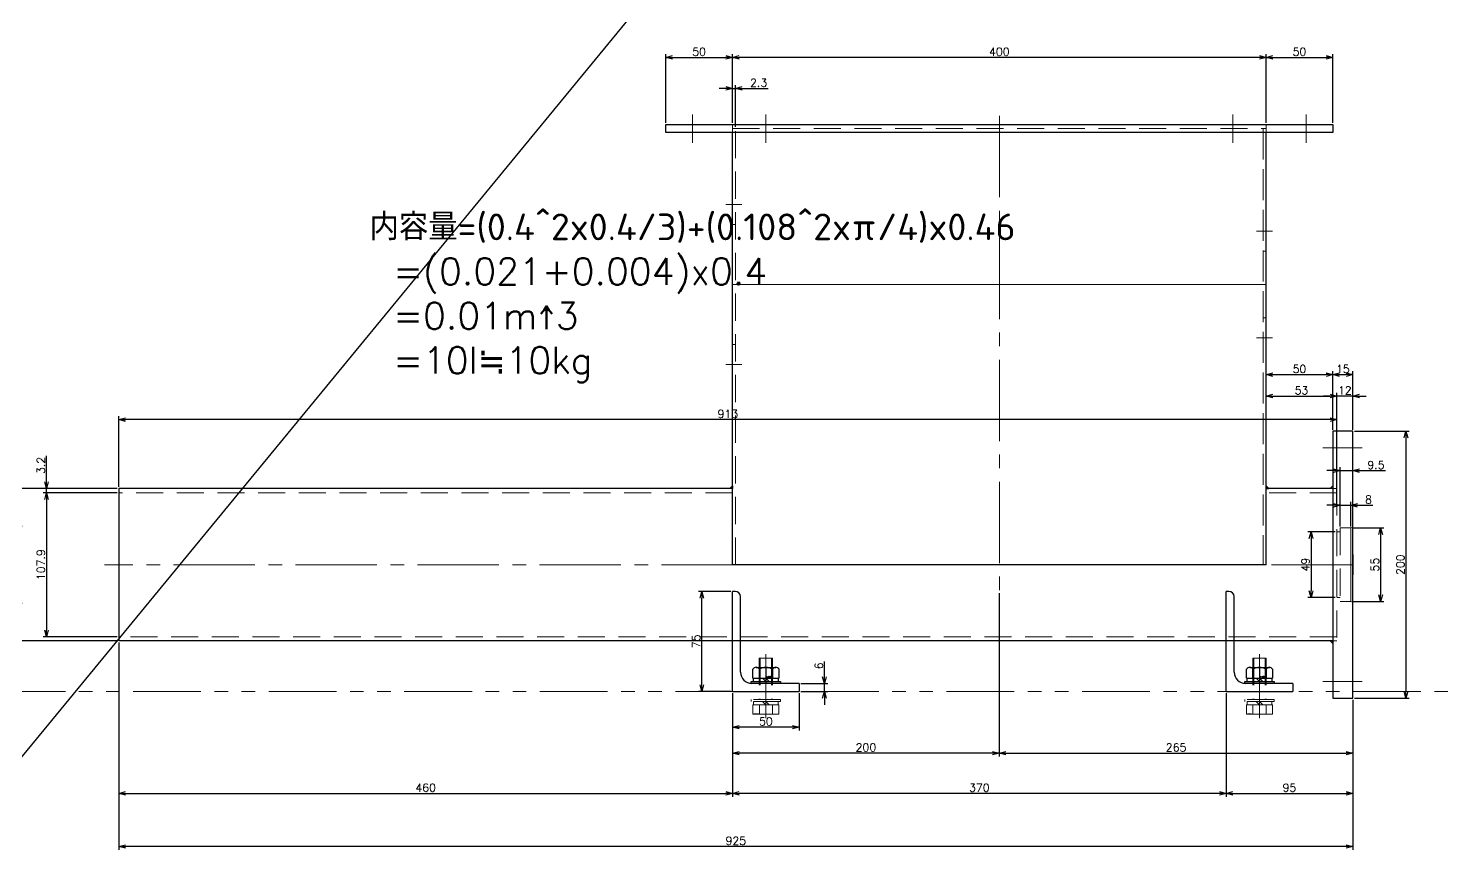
# Model space of a CAD drawing. Header units: millimetres. Extents: x 0 to 49006, y -7876 to 6995.
# Drawn here: x 13220 to 14281, y -4928 to -4308 of the extents above; entities that cross this region are included whole.
import ezdxf

# ---------------------------------------------------------------- set-up
doc = ezdxf.new("R2010")
doc.units = ezdxf.units.MM
doc.header["$LTSCALE"] = 3.2
doc.header["$PDMODE"] = 99
doc.header["$PDSIZE"] = 1
for name, pattern in [('CENTER2', [28.575, 19.05, -3.175, 3.175, -3.175]), ('HIDDEN', [9.525, 6.35, -3.175]), ('PHANTOM2', [31.75, 15.875, -3.175, 3.175, -3.175, 3.175, -3.175])]:
    doc.linetypes.add(name, pattern=pattern)
for name, color, linetype, lineweight in [('04_HIDDEN', 2, 'HIDDEN', 13), ('05_CENTER', 4, 'CENTER2', 13), ('06_PHANTOM', 2, 'PHANTOM2', 13), ('08_DIM', 3, 'Continuous', 13)]:
    doc.layers.add(name, color=color, linetype=linetype, lineweight=lineweight)
doc.layers.add('10_DRAFT', color=8, linetype='Continuous', lineweight=0, plot=False)
doc.styles.add('KSS_TXT', font='txt.shx', dxfattribs={"bigfont": 'extfont2.shx'})
doc.styles.add('KSS_TXT_L', font='txt.shx', dxfattribs={"height": 36, "bigfont": 'extfont2.shx'})
doc.dimstyles.new('KSS_DIM', dxfattribs={"dimscale": 12, "dimtxt": 3, "dimasz": 2.5, "dimexe": 1.25, "dimexo": 0.625, "dimtad": 1, "dimdsep": 46, "dimtxsty": 'KSS_TXT', "dimblk": 'OPEN30', "dimcen": 0, "dimazin": 2, "dimtfac": 0.75, "dimtmove": 0, "dimatfit": 3, "dimldrblk": 'OPEN30', "dimfxl": 1.25, "dimtolj": 1, "dimarcsym": 0})

# ---------------------------------------------------------------- blocks, each defined once
blk = doc.blocks.new('_Open30')
at = {"color": 0, "linetype": 'ByBlock', "lineweight": -2}
for p, q in [((-1, 0.27), (0, 0)), ((0, 0), (-1, -0.27)), ((0, 0), (-1, 0))]:
    blk.add_line(p, q, dxfattribs=at)
blk = doc.blocks.new('*D532')
at = {"layer": '08_DIM', "color": 0, "lineweight": -2, "transparency": 16777216}
for p, q in [((13747.6, -4379), (13747.6, -4327.4)), ((14142.6, -4329.9), (13752.6, -4329.9)), ((14147.6, -4379), (14147.6, -4327.4))]:
    blk.add_line(p, q, dxfattribs=at)
at = {"layer": 'Defpoints', "color": 0, "transparency": 16777216}
for p in [(13747.6, -4329.9), (13747.6, -4380.2), (14147.6, -4380.2)]:
    blk.add_point(p, dxfattribs=at)
at = {"layer": '08_DIM', "color": 0, "lineweight": -2, "transparency": 16777216, "xscale": 5, "yscale": 5, "zscale": 5, "rotation": 180}
blk.add_blockref('_Open30', (13747.6, -4329.9), dxfattribs=at)
at = {"layer": '08_DIM', "color": 0, "lineweight": -2, "transparency": 16777216, "xscale": 5, "yscale": 5, "zscale": 5}
blk.add_blockref('_Open30', (14147.6, -4329.9), dxfattribs=at)
at = {"layer": '08_DIM', "color": 0, "transparency": 16777216, "insert": (13947.6, -4325.7), "char_height": 6, "attachment_point": 5, "style": 'KSS_TXT'}
blk.add_mtext('\\A1;400', dxfattribs=at)
blk = doc.blocks.new('*D535')
at = {"layer": '08_DIM', "color": 0, "lineweight": -2, "transparency": 16777216}
for p, q in [((13697.6, -4379), (13697.6, -4327.4)), ((13702.6, -4329.9), (13742.6, -4329.9)), ((13747.6, -4379), (13747.6, -4327.4))]:
    blk.add_line(p, q, dxfattribs=at)
at = {"layer": 'Defpoints', "color": 0, "transparency": 16777216}
for p in [(13747.6, -4329.9), (13697.6, -4380.2), (13747.6, -4380.2)]:
    blk.add_point(p, dxfattribs=at)
at = {"layer": '08_DIM', "color": 0, "lineweight": -2, "transparency": 16777216, "xscale": 5, "yscale": 5, "zscale": 5, "rotation": 180}
blk.add_blockref('_Open30', (13697.6, -4329.9), dxfattribs=at)
at = {"layer": '08_DIM', "color": 0, "lineweight": -2, "transparency": 16777216, "xscale": 5, "yscale": 5, "zscale": 5}
blk.add_blockref('_Open30', (13747.6, -4329.9), dxfattribs=at)
at = {"layer": '08_DIM', "color": 0, "transparency": 16777216, "insert": (13722.6, -4325.7), "char_height": 6, "attachment_point": 5, "style": 'KSS_TXT'}
blk.add_mtext('\\A1;50', dxfattribs=at)
blk = doc.blocks.new('*D536')
at = {"layer": '08_DIM', "color": 0, "lineweight": -2, "transparency": 16777216}
for p, q in [((13287.6, -4651.8), (13287.6, -4598.9)), ((14195.6, -4601.4), (13292.6, -4601.4)), ((14200.6, -4664.3), (14200.6, -4598.9))]:
    blk.add_line(p, q, dxfattribs=at)
at = {"layer": 'Defpoints', "color": 0, "transparency": 16777216}
for p in [(13287.6, -4601.4), (13287.6, -4653.1), (14200.6, -4665.6)]:
    blk.add_point(p, dxfattribs=at)
at = {"layer": '08_DIM', "color": 0, "lineweight": -2, "transparency": 16777216, "xscale": 5, "yscale": 5, "zscale": 5, "rotation": 180}
blk.add_blockref('_Open30', (13287.6, -4601.4), dxfattribs=at)
at = {"layer": '08_DIM', "color": 0, "lineweight": -2, "transparency": 16777216, "xscale": 5, "yscale": 5, "zscale": 5}
blk.add_blockref('_Open30', (14200.6, -4601.4), dxfattribs=at)
at = {"layer": '08_DIM', "color": 0, "transparency": 16777216, "insert": (13744.1, -4597.2), "char_height": 6, "attachment_point": 5, "style": 'KSS_TXT'}
blk.add_mtext('\\A1;913', dxfattribs=at)
blk = doc.blocks.new('A$C64AA45BC_1_1')
at = {"color": 0}
for p, q in [((2, 75), (0, 75)), ((0, 0), (0, 75)), ((6, 14.5), (6, 71)), ((0, 0), (50, 0)), ((50, 6), (14.5, 6)), ((50, 6), (50, 0))]:
    blk.add_line(p, q, dxfattribs=at)
for centre, radius, start, end in [((2, 71), 4, 0, 90), ((14.5, 14.5), 8.5, 180, 270)]:
    blk.add_arc(centre, radius, start, end, dxfattribs=at)
blk = doc.blocks.new('A$C328A5E8E_1_1')
at = {"color": 0}
for p, q in [((-400, 80), (-400, 404)), ((0, 80), (0, 404)), ((-400, 137.1), (-860, 137.1)), ((-860, 137.1), (-860, 22.8)), ((50, 137.1), (0, 137.1)), ((0, 80), (-400, 80)), ((50, 22.8), (-860, 22.8))]:
    blk.add_line(p, q, dxfattribs=at)
blk.add_line((65, 87.7), (65, 72.3))
for points in [[(50, 404), (-450, 404), (-450, 410), (50, 410)], [(65, 180), (50, 180), (50, -20), (65, -20)]]:
    blk.add_lwpolyline(points, close=True, dxfattribs=at)
at = {"color": 3}
for points in [[(-400, 137.1), (-402, 137.1), (-402, 137.1), (-400, 139.1)], [(0, 137.1), (2, 137.1), (2, 137.1), (0, 139.1)], [(50, 137.1), (48, 137.1), (48, 137.1), (50, 139.1)], [(50, 22.8), (48, 22.8), (48, 22.8), (50, 20.8)]]:
    blk.add_lwpolyline(points, close=True, dxfattribs=at)
at = {"layer": '04_HIDDEN'}
for p, q in [((-400, 410), (-400, 404)), ((-400, 407), (0, 407)), ((-397.7, 404), (-400, 404)), ((-397.7, 80), (-397.7, 407)), ((-2.3, 407), (-2.3, 80)), ((-2.3, 404), (-2.3, 80)), ((0, 410), (0, 404)), ((-397.7, 335), (-400, 335)), ((0, 315), (-2.3, 315)), ((0, 265), (-2.3, 265)), ((-397.7, 245), (-400, 245)), ((-400, 133.9), (-860, 133.9)), ((53, 133.9), (0, 133.9)), ((50, 137.1), (53, 137.1)), ((53, 137.1), (53, 22.8)), ((55.5, 107.5), (55.5, 52.5)), ((63.5, 107.5), (65, 108.4)), ((55.5, 104.5), (53, 104.5)), ((55.5, 55.5), (53, 55.5)), ((63.5, 52.5), (65, 51.6)), ((53, 26), (-860, 26)), ((50, 22.8), (53, 22.8))]:
    blk.add_line(p, q, dxfattribs=at)
for points in [[(63.5, 107.5), (55.5, 107.5)], [(63.5, 52.5), (55.5, 52.5)]]:
    blk.add_lwpolyline(points, dxfattribs=at)
at = {"layer": '05_CENTER'}
for p, q in [((-430, 417.5), (-430, 396.3)), ((-375, 417.5), (-375, 396.3)), ((-200, 416.5), (-200, 59.8)), ((-25, 417.5), (-25, 396.3)), ((30, 417.5), (30, 396.3)), ((-392.9, 350), (-404.9, 350)), ((4.8, 330), (-7.2, 330)), ((4.8, 250), (-7.2, 250)), ((-392.9, 230), (-404.9, 230)), ((72, 167.5), (42.6, 167.5)), ((65, 80), (-870.8, 80)), ((-375, -21.9), (-375, -2.1)), ((-5, -21.9), (-5, -2.1)), ((72, -7.5), (42.6, -7.5))]:
    blk.add_line(p, q, dxfattribs=at)
at = {"layer": '10_DRAFT'}
for p, q in [((0, 290), (-400, 290)), ((63.5, 107.5), (63.5, 52.5))]:
    blk.add_line(p, q, dxfattribs=at)
at = {"color": 0}
for p in [(-400, -15), (-30, -15)]:
    blk.add_blockref('A$C64AA45BC_1_1', p, dxfattribs=at)
blk = doc.blocks.new('*D643')
at = {"layer": '08_DIM', "color": 0, "lineweight": -2, "transparency": 16777216}
for p, q in [((14147.6, -4379), (14147.6, -4327.4)), ((14152.6, -4329.9), (14192.6, -4329.9)), ((14197.6, -4379), (14197.6, -4327.4))]:
    blk.add_line(p, q, dxfattribs=at)
at = {"layer": 'Defpoints', "color": 0, "transparency": 16777216}
for p in [(14197.6, -4329.9), (14147.6, -4380.2), (14197.6, -4380.2)]:
    blk.add_point(p, dxfattribs=at)
at = {"layer": '08_DIM', "color": 0, "lineweight": -2, "transparency": 16777216, "xscale": 5, "yscale": 5, "zscale": 5, "rotation": 180}
blk.add_blockref('_Open30', (14147.6, -4329.9), dxfattribs=at)
at = {"layer": '08_DIM', "color": 0, "lineweight": -2, "transparency": 16777216, "xscale": 5, "yscale": 5, "zscale": 5}
blk.add_blockref('_Open30', (14197.6, -4329.9), dxfattribs=at)
at = {"layer": '08_DIM', "color": 0, "transparency": 16777216, "insert": (14172.6, -4325.7), "char_height": 6, "attachment_point": 5, "style": 'KSS_TXT'}
blk.add_mtext('\\A1;50', dxfattribs=at)
blk = doc.blocks.new('*D644')
at = {"layer": '08_DIM', "color": 0, "lineweight": -2, "transparency": 16777216}
for p, q in [((14147.6, -4569.7), (14147.6, -4565.2)), ((14152.6, -4567.7), (14192.6, -4567.7)), ((14197.6, -4609), (14197.6, -4565.2))]:
    blk.add_line(p, q, dxfattribs=at)
at = {"layer": 'Defpoints', "color": 0, "transparency": 16777216}
for p in [(14147.6, -4571), (14197.6, -4567.7), (14197.6, -4610.2)]:
    blk.add_point(p, dxfattribs=at)
at = {"layer": '08_DIM', "color": 0, "lineweight": -2, "transparency": 16777216, "xscale": 5, "yscale": 5, "zscale": 5, "rotation": 180}
blk.add_blockref('_Open30', (14147.6, -4567.7), dxfattribs=at)
at = {"layer": '08_DIM', "color": 0, "lineweight": -2, "transparency": 16777216, "xscale": 5, "yscale": 5, "zscale": 5}
blk.add_blockref('_Open30', (14197.6, -4567.7), dxfattribs=at)
at = {"layer": '08_DIM', "color": 0, "transparency": 16777216, "insert": (14172.6, -4563.5), "char_height": 6, "attachment_point": 5, "style": 'KSS_TXT'}
blk.add_mtext('\\A1;50', dxfattribs=at)
blk = doc.blocks.new('*D645')
at = {"layer": '08_DIM', "color": 0, "lineweight": -2, "transparency": 16777216}
for p, q in [((14197.6, -4609), (14197.6, -4565.2)), ((14202.6, -4567.7), (14207.6, -4567.7)), ((14212.6, -4609), (14212.6, -4565.2))]:
    blk.add_line(p, q, dxfattribs=at)
at = {"layer": 'Defpoints', "color": 0, "transparency": 16777216}
for p in [(14212.6, -4567.7), (14197.6, -4610.2), (14212.6, -4610.2)]:
    blk.add_point(p, dxfattribs=at)
at = {"layer": '08_DIM', "color": 0, "lineweight": -2, "transparency": 16777216, "xscale": 5, "yscale": 5, "zscale": 5, "rotation": 180}
blk.add_blockref('_Open30', (14197.6, -4567.7), dxfattribs=at)
at = {"layer": '08_DIM', "color": 0, "lineweight": -2, "transparency": 16777216, "xscale": 5, "yscale": 5, "zscale": 5}
blk.add_blockref('_Open30', (14212.6, -4567.7), dxfattribs=at)
at = {"layer": '08_DIM', "color": 0, "transparency": 16777216, "insert": (14205.1, -4563.5), "char_height": 6, "attachment_point": 5, "style": 'KSS_TXT'}
blk.add_mtext('\\A1;15', dxfattribs=at)
blk = doc.blocks.new('*D646')
at = {"layer": '08_DIM', "color": 0, "lineweight": -2, "transparency": 16777216}
for p, q in [((14147.6, -4586), (14147.6, -4581.3)), ((14152.6, -4583.8), (14195.6, -4583.8)), ((14200.6, -4664.3), (14200.6, -4581.3))]:
    blk.add_line(p, q, dxfattribs=at)
at = {"layer": 'Defpoints', "color": 0, "transparency": 16777216}
for p in [(14200.6, -4583.8), (14147.6, -4587.2), (14200.6, -4665.6)]:
    blk.add_point(p, dxfattribs=at)
at = {"layer": '08_DIM', "color": 0, "lineweight": -2, "transparency": 16777216, "xscale": 5, "yscale": 5, "zscale": 5, "rotation": 180}
blk.add_blockref('_Open30', (14147.6, -4583.8), dxfattribs=at)
at = {"layer": '08_DIM', "color": 0, "lineweight": -2, "transparency": 16777216, "xscale": 5, "yscale": 5, "zscale": 5}
blk.add_blockref('_Open30', (14200.6, -4583.8), dxfattribs=at)
at = {"layer": '08_DIM', "color": 0, "transparency": 16777216, "insert": (14174.1, -4579.5), "char_height": 6, "attachment_point": 5, "style": 'KSS_TXT'}
blk.add_mtext('\\A1;53', dxfattribs=at)
blk = doc.blocks.new('*D647')
at = {"layer": '08_DIM', "color": 0, "lineweight": -2, "transparency": 16777216}
for p, q in [((14195.6, -4583.8), (14190.6, -4583.8)), ((14200.6, -4664.3), (14200.6, -4581.3)), ((14212.6, -4583.8), (14200.6, -4583.8)), ((14212.6, -4584.6), (14212.6, -4581.3)), ((14217.6, -4583.8), (14222.6, -4583.8))]:
    blk.add_line(p, q, dxfattribs=at)
at = {"layer": 'Defpoints', "color": 0, "transparency": 16777216}
for p in [(14200.6, -4583.8), (14212.6, -4585.8), (14200.6, -4665.6)]:
    blk.add_point(p, dxfattribs=at)
at = {"layer": '08_DIM', "color": 0, "lineweight": -2, "transparency": 16777216, "xscale": 5, "yscale": 5, "zscale": 5}
blk.add_blockref('_Open30', (14200.6, -4583.8), dxfattribs=at)
at = {"layer": '08_DIM', "color": 0, "lineweight": -2, "transparency": 16777216, "xscale": 5, "yscale": 5, "zscale": 5, "rotation": 180}
blk.add_blockref('_Open30', (14212.6, -4583.8), dxfattribs=at)
at = {"layer": '08_DIM', "color": 0, "transparency": 16777216, "insert": (14206.6, -4579.5), "char_height": 6, "attachment_point": 5, "style": 'KSS_TXT'}
blk.add_mtext('\\A1;12', dxfattribs=at)
blk = doc.blocks.new('*D648')
at = {"layer": '08_DIM', "color": 0, "lineweight": -2, "transparency": 16777216}
for p, q in [((14212.4, -4682.7), (14235.9, -4682.7)), ((14233.4, -4687.7), (14233.4, -4732.7)), ((14212.4, -4737.7), (14235.9, -4737.7))]:
    blk.add_line(p, q, dxfattribs=at)
at = {"layer": 'Defpoints', "color": 0, "transparency": 16777216}
for p in [(14211.1, -4682.7), (14211.1, -4737.7), (14233.4, -4737.7)]:
    blk.add_point(p, dxfattribs=at)
at = {"layer": '08_DIM', "color": 0, "lineweight": -2, "transparency": 16777216, "xscale": 5, "yscale": 5, "zscale": 5}
for p, rotation in [((14233.4, -4682.7), 90), ((14233.4, -4737.7), 270)]:
    blk.add_blockref('_Open30', p, dxfattribs=dict(at, rotation=rotation))
at = {"layer": '08_DIM', "color": 0, "transparency": 16777216, "insert": (14229.2, -4710.2), "char_height": 6, "attachment_point": 5, "rotation": 90, "style": 'KSS_TXT'}
blk.add_mtext('\\A1;55', dxfattribs=at)
blk = doc.blocks.new('*D649')
at = {"layer": '08_DIM', "color": 0, "lineweight": -2, "transparency": 16777216}
for p, q in [((14198.1, -4665.7), (14193.1, -4665.7)), ((14203.1, -4681.5), (14203.1, -4663.2)), ((14203.1, -4665.7), (14211.1, -4665.7)), ((14211.1, -4681.5), (14211.1, -4663.2)), ((14211.1, -4665.7), (14227.6, -4665.7)), ((14216.1, -4665.7), (14221.1, -4665.7))]:
    blk.add_line(p, q, dxfattribs=at)
at = {"layer": 'Defpoints', "color": 0, "transparency": 16777216}
for p in [(14211.1, -4665.7), (14203.1, -4682.7), (14211.1, -4682.7)]:
    blk.add_point(p, dxfattribs=at)
at = {"layer": '08_DIM', "color": 0, "lineweight": -2, "transparency": 16777216, "xscale": 5, "yscale": 5, "zscale": 5}
blk.add_blockref('_Open30', (14203.1, -4665.7), dxfattribs=at)
at = {"layer": '08_DIM', "color": 0, "lineweight": -2, "transparency": 16777216, "xscale": 5, "yscale": 5, "zscale": 5, "rotation": 180}
blk.add_blockref('_Open30', (14211.1, -4665.7), dxfattribs=at)
at = {"layer": '08_DIM', "color": 0, "transparency": 16777216, "insert": (14224.4, -4661.4), "char_height": 6, "attachment_point": 5, "style": 'KSS_TXT'}
blk.add_mtext('\\A1;8', dxfattribs=at)
blk = doc.blocks.new('*D650')
at = {"layer": '08_DIM', "color": 0, "lineweight": -2, "transparency": 16777216}
for p, q in [((14199.4, -4685.7), (14178.8, -4685.7)), ((14181.3, -4690.7), (14181.3, -4729.7)), ((14199.4, -4734.7), (14178.8, -4734.7))]:
    blk.add_line(p, q, dxfattribs=at)
at = {"layer": 'Defpoints', "color": 0, "transparency": 16777216}
for p in [(14200.6, -4685.7), (14181.3, -4734.7), (14200.6, -4734.7)]:
    blk.add_point(p, dxfattribs=at)
at = {"layer": '08_DIM', "color": 0, "lineweight": -2, "transparency": 16777216, "xscale": 5, "yscale": 5, "zscale": 5}
for p, rotation in [((14181.3, -4685.7), 90), ((14181.3, -4734.7), 270)]:
    blk.add_blockref('_Open30', p, dxfattribs=dict(at, rotation=rotation))
at = {"layer": '08_DIM', "color": 0, "transparency": 16777216, "insert": (14177.1, -4710.2), "char_height": 6, "attachment_point": 5, "rotation": 90, "style": 'KSS_TXT'}
blk.add_mtext('\\A1;49', dxfattribs=at)
blk = doc.blocks.new('*D651')
at = {"layer": '08_DIM', "color": 0, "lineweight": -2, "transparency": 16777216}
for p, q in [((14203.1, -4681.5), (14203.1, -4637.2)), ((14212.6, -4659.7), (14212.6, -4637.2)), ((14198.1, -4639.7), (14193.1, -4639.7)), ((14203.1, -4639.7), (14212.6, -4639.7)), ((14217.6, -4639.7), (14237.1, -4639.7))]:
    blk.add_line(p, q, dxfattribs=at)
at = {"layer": 'Defpoints', "color": 0, "transparency": 16777216}
for p in [(14212.6, -4639.7), (14212.6, -4661), (14203.1, -4682.7)]:
    blk.add_point(p, dxfattribs=at)
at = {"layer": '08_DIM', "color": 0, "lineweight": -2, "transparency": 16777216, "xscale": 5, "yscale": 5, "zscale": 5}
blk.add_blockref('_Open30', (14203.1, -4639.7), dxfattribs=at)
at = {"layer": '08_DIM', "color": 0, "lineweight": -2, "transparency": 16777216, "xscale": 5, "yscale": 5, "zscale": 5, "rotation": 180}
blk.add_blockref('_Open30', (14212.6, -4639.7), dxfattribs=at)
at = {"layer": '08_DIM', "color": 0, "transparency": 16777216, "insert": (14229.9, -4635.5), "char_height": 6, "attachment_point": 5, "style": 'KSS_TXT'}
blk.add_mtext('\\A1;9.5', dxfattribs=at)
blk = doc.blocks.new('*D652')
at = {"layer": '08_DIM', "color": 0, "lineweight": -2, "transparency": 16777216}
for p, q in [((14117.6, -4806.5), (14117.6, -4884.2)), ((14212.6, -4811.5), (14212.6, -4884.2)), ((14122.6, -4881.7), (14207.6, -4881.7))]:
    blk.add_line(p, q, dxfattribs=at)
at = {"layer": 'Defpoints', "color": 0, "transparency": 16777216}
for p in [(14117.6, -4805.2), (14212.6, -4810.2), (14212.6, -4881.7)]:
    blk.add_point(p, dxfattribs=at)
at = {"layer": '08_DIM', "color": 0, "lineweight": -2, "transparency": 16777216, "xscale": 5, "yscale": 5, "zscale": 5, "rotation": 180}
blk.add_blockref('_Open30', (14117.6, -4881.7), dxfattribs=at)
at = {"layer": '08_DIM', "color": 0, "lineweight": -2, "transparency": 16777216, "xscale": 5, "yscale": 5, "zscale": 5}
blk.add_blockref('_Open30', (14212.6, -4881.7), dxfattribs=at)
at = {"layer": '08_DIM', "color": 0, "transparency": 16777216, "insert": (14165.1, -4877.4), "char_height": 6, "attachment_point": 5, "style": 'KSS_TXT'}
blk.add_mtext('\\A1;95', dxfattribs=at)
blk = doc.blocks.new('*D653')
at = {"layer": '08_DIM', "color": 0, "lineweight": -2, "transparency": 16777216}
for p, q in [((13747.6, -4806.5), (13747.6, -4884.2)), ((14117.6, -4806.5), (14117.6, -4884.2)), ((14112.6, -4881.7), (13752.6, -4881.7))]:
    blk.add_line(p, q, dxfattribs=at)
at = {"layer": 'Defpoints', "color": 0, "transparency": 16777216}
for p in [(13747.6, -4805.2), (14117.6, -4805.2), (13747.6, -4881.7)]:
    blk.add_point(p, dxfattribs=at)
at = {"layer": '08_DIM', "color": 0, "lineweight": -2, "transparency": 16777216, "xscale": 5, "yscale": 5, "zscale": 5, "rotation": 180}
blk.add_blockref('_Open30', (13747.6, -4881.7), dxfattribs=at)
at = {"layer": '08_DIM', "color": 0, "lineweight": -2, "transparency": 16777216, "xscale": 5, "yscale": 5, "zscale": 5}
blk.add_blockref('_Open30', (14117.6, -4881.7), dxfattribs=at)
at = {"layer": '08_DIM', "color": 0, "transparency": 16777216, "insert": (13932.6, -4877.4), "char_height": 6, "attachment_point": 5, "style": 'KSS_TXT'}
blk.add_mtext('\\A1;370', dxfattribs=at)
blk = doc.blocks.new('*D654')
at = {"layer": '08_DIM', "color": 0, "lineweight": -2, "transparency": 16777216}
for p, q in [((13287.6, -4768.6), (13287.6, -4924)), ((14212.6, -4811.5), (14212.6, -4924)), ((14207.6, -4921.5), (13292.6, -4921.5))]:
    blk.add_line(p, q, dxfattribs=at)
at = {"layer": 'Defpoints', "color": 0, "transparency": 16777216}
for p in [(13287.6, -4767.4), (14212.6, -4810.2), (13287.6, -4921.5)]:
    blk.add_point(p, dxfattribs=at)
at = {"layer": '08_DIM', "color": 0, "lineweight": -2, "transparency": 16777216, "xscale": 5, "yscale": 5, "zscale": 5, "rotation": 180}
blk.add_blockref('_Open30', (13287.6, -4921.5), dxfattribs=at)
at = {"layer": '08_DIM', "color": 0, "lineweight": -2, "transparency": 16777216, "xscale": 5, "yscale": 5, "zscale": 5}
blk.add_blockref('_Open30', (14212.6, -4921.5), dxfattribs=at)
at = {"layer": '08_DIM', "color": 0, "transparency": 16777216, "insert": (13750.1, -4917.2), "char_height": 6, "attachment_point": 5, "style": 'KSS_TXT'}
blk.add_mtext('\\A1;925', dxfattribs=at)
blk = doc.blocks.new('*D666')
at = {"layer": '08_DIM', "color": 0, "lineweight": -2, "transparency": 16777216}
for p, q in [((13947.6, -4731.6), (13947.6, -4854)), ((13747.6, -4806.5), (13747.6, -4854)), ((13942.6, -4851.5), (13752.6, -4851.5))]:
    blk.add_line(p, q, dxfattribs=at)
at = {"layer": 'Defpoints', "color": 0, "transparency": 16777216}
for p in [(13947.6, -4730.4), (13747.6, -4805.2), (13747.6, -4851.5)]:
    blk.add_point(p, dxfattribs=at)
at = {"layer": '08_DIM', "color": 0, "lineweight": -2, "transparency": 16777216, "xscale": 5, "yscale": 5, "zscale": 5, "rotation": 180}
blk.add_blockref('_Open30', (13747.6, -4851.5), dxfattribs=at)
at = {"layer": '08_DIM', "color": 0, "lineweight": -2, "transparency": 16777216, "xscale": 5, "yscale": 5, "zscale": 5}
blk.add_blockref('_Open30', (13947.6, -4851.5), dxfattribs=at)
at = {"layer": '08_DIM', "color": 0, "transparency": 16777216, "insert": (13847.6, -4847.2), "char_height": 6, "attachment_point": 5, "style": 'KSS_TXT'}
blk.add_mtext('\\A1;200', dxfattribs=at)
blk = doc.blocks.new('*D667')
at = {"layer": '08_DIM', "color": 0, "lineweight": -2, "transparency": 16777216}
for p, q in [((13947.6, -4731.6), (13947.6, -4854)), ((14212.6, -4811.5), (14212.6, -4854)), ((13952.6, -4851.5), (14207.6, -4851.5))]:
    blk.add_line(p, q, dxfattribs=at)
at = {"layer": 'Defpoints', "color": 0, "transparency": 16777216}
for p in [(13947.6, -4730.4), (14212.6, -4810.2), (14212.6, -4851.5)]:
    blk.add_point(p, dxfattribs=at)
at = {"layer": '08_DIM', "color": 0, "lineweight": -2, "transparency": 16777216, "xscale": 5, "yscale": 5, "zscale": 5, "rotation": 180}
blk.add_blockref('_Open30', (13947.6, -4851.5), dxfattribs=at)
at = {"layer": '08_DIM', "color": 0, "lineweight": -2, "transparency": 16777216, "xscale": 5, "yscale": 5, "zscale": 5}
blk.add_blockref('_Open30', (14212.6, -4851.5), dxfattribs=at)
at = {"layer": '08_DIM', "color": 0, "transparency": 16777216, "insert": (14080.1, -4847.2), "char_height": 6, "attachment_point": 5, "style": 'KSS_TXT'}
blk.add_mtext('\\A1;265', dxfattribs=at)
blk = doc.blocks.new('*D712')
at = {"layer": '08_DIM', "color": 0, "lineweight": -2, "transparency": 16777216}
for p, q in [((13746.4, -4730.2), (13722.1, -4730.2)), ((13724.6, -4800.2), (13724.6, -4735.2)), ((13746.4, -4805.2), (13722.1, -4805.2))]:
    blk.add_line(p, q, dxfattribs=at)
at = {"layer": 'Defpoints', "color": 0, "transparency": 16777216}
for p in [(13724.6, -4730.2), (13747.6, -4730.2), (13747.6, -4805.2)]:
    blk.add_point(p, dxfattribs=at)
at = {"layer": '08_DIM', "color": 0, "lineweight": -2, "transparency": 16777216, "xscale": 5, "yscale": 5, "zscale": 5}
for p, rotation in [((13724.6, -4730.2), 90), ((13724.6, -4805.2), 270)]:
    blk.add_blockref('_Open30', p, dxfattribs=dict(at, rotation=rotation))
at = {"layer": '08_DIM', "color": 0, "transparency": 16777216, "insert": (13720.4, -4767.7), "char_height": 6, "attachment_point": 5, "rotation": 90, "style": 'KSS_TXT'}
blk.add_mtext('\\A1;75', dxfattribs=at)
blk = doc.blocks.new('*D728')
at = {"layer": '08_DIM', "color": 0, "lineweight": -2, "transparency": 16777216}
for p, q in [((13233.4, -4648.1), (13233.4, -4628.6)), ((13286.4, -4653.1), (13230.9, -4653.1)), ((13286.4, -4656.3), (13230.9, -4656.3)), ((13233.4, -4656.3), (13233.4, -4653.1)), ((13233.4, -4661.3), (13233.4, -4666.3))]:
    blk.add_line(p, q, dxfattribs=at)
at = {"layer": 'Defpoints', "color": 0, "transparency": 16777216}
for p in [(13233.4, -4653.1), (13287.6, -4653.1), (13287.6, -4656.3)]:
    blk.add_point(p, dxfattribs=at)
at = {"layer": '08_DIM', "color": 0, "lineweight": -2, "transparency": 16777216, "xscale": 5, "yscale": 5, "zscale": 5}
for p, rotation in [((13233.4, -4653.1), 270), ((13233.4, -4656.3), 90)]:
    blk.add_blockref('_Open30', p, dxfattribs=dict(at, rotation=rotation))
at = {"layer": '08_DIM', "color": 0, "transparency": 16777216, "insert": (13229.2, -4635.8), "char_height": 6, "attachment_point": 5, "rotation": 90, "style": 'KSS_TXT'}
blk.add_mtext('\\A1;3.2', dxfattribs=at)
blk = doc.blocks.new('*D729')
at = {"layer": '08_DIM', "color": 0, "lineweight": -2, "transparency": 16777216}
for p, q in [((13286.4, -4653.1), (13204.4, -4653.1)), ((13206.9, -4658.1), (13206.9, -4762.4)), ((13286.4, -4767.4), (13204.4, -4767.4))]:
    blk.add_line(p, q, dxfattribs=at)
at = {"layer": 'Defpoints', "color": 0, "transparency": 16777216}
for p in [(13287.6, -4653.1), (13206.9, -4767.4), (13287.6, -4767.4)]:
    blk.add_point(p, dxfattribs=at)
at = {"layer": '08_DIM', "color": 0, "lineweight": -2, "transparency": 16777216, "xscale": 5, "yscale": 5, "zscale": 5}
for p, rotation in [((13206.9, -4653.1), 90), ((13206.9, -4767.4), 270)]:
    blk.add_blockref('_Open30', p, dxfattribs=dict(at, rotation=rotation))
at = {"layer": '08_DIM', "color": 0, "transparency": 16777216, "char_height": 6, "attachment_point": 5, "rotation": 90, "style": 'KSS_TXT'}
for s, insert in [('\\A1;(100A STK400)', (13211.1, -4710.2)), ('\\A1;114.3', (13202.6, -4710.2))]:
    blk.add_mtext(s, dxfattribs=dict(at, insert=insert))
blk = doc.blocks.new('A$C1A3C2C0C_1_1_2_1')
at = {"color": 0}
for p, q in [((-9.8, 11), (9.8, 11)), ((-9.8, 4), (-9.8, 11)), ((-4.9, 4), (-4.9, 11)), ((4.9, 4), (4.9, 11)), ((9.8, 4), (9.8, 11)), ((-11, 1.5), (11, 1.5)), ((-11, 1.5), (-11, 0)), ((9.8, 4), (-9.8, 4)), ((-9.3, 4), (-9.3, 1.5)), ((0, 1.5), (-2.5, 4)), ((0, 4), (2.5, 1.5)), ((9.2, 1.5), (9.2, 4)), ((11, 0), (11, 1.5)), ((-11, 0), (11, 0))]:
    blk.add_line(p, q, dxfattribs=at)
at = {"color": 0, "linetype": 'CENTER2'}
blk.add_line((0, -34), (0, 14), dxfattribs=at)
at = {"color": 0, "linetype": 'HIDDEN'}
for p, q in [((-5, -31), (-5, 0)), ((-4.2, -31), (-4.2, 0)), ((4.2, -31), (4.2, 0)), ((5, -31), (5, 0)), ((-5, -31), (5, -31))]:
    blk.add_line(p, q, dxfattribs=at)
at = {"layer": '10_DRAFT', "style": 'KSS_TXT_L'}
blk.add_text('BT-M10x35L,SW,PW', height=0.3, dxfattribs=at).set_placement((5.1, 10.7))
blk = doc.blocks.new('M10Nza_1_1_2_1')
at = {"color": 0}
for p, q in [((-9.8, 4), (-9.8, 10.7)), ((-7.3, 12), (7.4, 12)), ((-4.9, 4), (-4.9, 10.7)), ((4.9, 10.7), (4.9, 4)), ((9.8, 10.7), (9.8, 4)), ((-9.8, 4), (9.8, 4)), ((-9.2, 1.5), (-9.2, 4)), ((0, 1.5), (-2.5, 4)), ((0, 4), (2.5, 1.5)), ((9.2, 4), (9.2, 1.5))]:
    blk.add_line(p, q, dxfattribs=at)
at = {"color": 0, "linetype": 'CENTER2'}
blk.add_line((0, 12), (0, 0), dxfattribs=at)
at = {"color": 0}
blk.add_lwpolyline([(-11, 1.5), (11, 1.5), (11, 0), (-11, 0)], close=True, dxfattribs=at)
for centre, radius, start, end in [((-7.3, 9.1), 2.94, 33.626, 146.374), ((0, 2.2), 9.8, 60, 120), ((7.4, 9.1), 2.94, 33.626, 146.374)]:
    blk.add_arc(centre, radius, start, end, dxfattribs=at)
at = {"layer": '10_DRAFT', "style": 'KSS_TXT'}
blk.add_text('M10', height=1.25, dxfattribs=at).set_placement((0.3, 4.1))
blk = doc.blocks.new('*D744')
at = {"layer": '08_DIM', "color": 0, "lineweight": -2, "transparency": 16777216}
for p, q in [((13286.4, -4656.3), (13230.9, -4656.3)), ((13233.4, -4661.3), (13233.4, -4759.2)), ((13286.4, -4764.2), (13230.9, -4764.2))]:
    blk.add_line(p, q, dxfattribs=at)
at = {"layer": 'Defpoints', "color": 0, "transparency": 16777216}
for p in [(13287.6, -4656.3), (13233.4, -4764.2), (13287.6, -4764.2)]:
    blk.add_point(p, dxfattribs=at)
at = {"layer": '08_DIM', "color": 0, "lineweight": -2, "transparency": 16777216, "xscale": 5, "yscale": 5, "zscale": 5}
for p, rotation in [((13233.4, -4656.3), 90), ((13233.4, -4764.2), 270)]:
    blk.add_blockref('_Open30', p, dxfattribs=dict(at, rotation=rotation))
at = {"layer": '08_DIM', "color": 0, "transparency": 16777216, "insert": (13229.2, -4710.2), "char_height": 6, "attachment_point": 5, "rotation": 90, "style": 'KSS_TXT'}
blk.add_mtext('\\A1;107.9', dxfattribs=at)
blk = doc.blocks.new('*D1071')
at = {"layer": '08_DIM', "color": 0, "lineweight": -2, "transparency": 16777216}
for p, q in [((14213.9, -4610.2), (14254.9, -4610.2)), ((14252.4, -4615.2), (14252.4, -4805.2)), ((14213.9, -4810.2), (14254.9, -4810.2))]:
    blk.add_line(p, q, dxfattribs=at)
at = {"layer": 'Defpoints', "color": 0, "transparency": 16777216}
for p in [(14212.6, -4610.2), (14212.6, -4810.2), (14252.4, -4810.2)]:
    blk.add_point(p, dxfattribs=at)
at = {"layer": '08_DIM', "color": 0, "lineweight": -2, "transparency": 16777216, "xscale": 5, "yscale": 5, "zscale": 5}
for p, rotation in [((14252.4, -4610.2), 90), ((14252.4, -4810.2), 270)]:
    blk.add_blockref('_Open30', p, dxfattribs=dict(at, rotation=rotation))
at = {"layer": '08_DIM', "color": 0, "transparency": 16777216, "insert": (14248.2, -4710.2), "char_height": 6, "attachment_point": 5, "rotation": 90, "style": 'KSS_TXT'}
blk.add_mtext('\\A1;200', dxfattribs=at)
blk = doc.blocks.new('*D1232')
at = {"layer": '08_DIM', "color": 0, "lineweight": -2, "transparency": 16777216}
for p, q in [((13747.6, -4379), (13747.6, -4350.6)), ((13749.9, -4382), (13749.9, -4350.6)), ((13742.6, -4353.1), (13737.6, -4353.1)), ((13747.6, -4353.1), (13749.9, -4353.1)), ((13754.9, -4353.1), (13774.4, -4353.1))]:
    blk.add_line(p, q, dxfattribs=at)
at = {"layer": 'Defpoints', "color": 0, "transparency": 16777216}
for p in [(13749.9, -4353.1), (13747.6, -4380.2), (13749.9, -4383.2)]:
    blk.add_point(p, dxfattribs=at)
at = {"layer": '08_DIM', "color": 0, "lineweight": -2, "transparency": 16777216, "xscale": 5, "yscale": 5, "zscale": 5}
blk.add_blockref('_Open30', (13747.6, -4353.1), dxfattribs=at)
at = {"layer": '08_DIM', "color": 0, "lineweight": -2, "transparency": 16777216, "xscale": 5, "yscale": 5, "zscale": 5, "rotation": 180}
blk.add_blockref('_Open30', (13749.9, -4353.1), dxfattribs=at)
at = {"layer": '08_DIM', "color": 0, "transparency": 16777216, "insert": (13767.2, -4348.9), "char_height": 6, "attachment_point": 5, "style": 'KSS_TXT'}
blk.add_mtext('\\A1;2.3', dxfattribs=at)
blk = doc.blocks.new('*D1387')
at = {"layer": '08_DIM', "color": 0, "lineweight": -2, "transparency": 16777216}
for p, q in [((13747.6, -4806.5), (13747.6, -4834.5)), ((13797.6, -4806.5), (13797.6, -4834.5)), ((13792.6, -4832), (13752.6, -4832))]:
    blk.add_line(p, q, dxfattribs=at)
at = {"layer": 'Defpoints', "color": 0, "transparency": 16777216}
for p in [(13747.6, -4805.2), (13797.6, -4805.2), (13747.6, -4832)]:
    blk.add_point(p, dxfattribs=at)
at = {"layer": '08_DIM', "color": 0, "lineweight": -2, "transparency": 16777216, "xscale": 5, "yscale": 5, "zscale": 5, "rotation": 180}
blk.add_blockref('_Open30', (13747.6, -4832), dxfattribs=at)
at = {"layer": '08_DIM', "color": 0, "lineweight": -2, "transparency": 16777216, "xscale": 5, "yscale": 5, "zscale": 5}
blk.add_blockref('_Open30', (13797.6, -4832), dxfattribs=at)
at = {"layer": '08_DIM', "color": 0, "transparency": 16777216, "insert": (13772.6, -4827.7), "char_height": 6, "attachment_point": 5, "style": 'KSS_TXT'}
blk.add_mtext('\\A1;50', dxfattribs=at)
blk = doc.blocks.new('*D1388')
at = {"layer": '08_DIM', "color": 0, "lineweight": -2, "transparency": 16777216}
for p, q in [((13816.5, -4794.2), (13816.5, -4782.7)), ((13798.9, -4799.2), (13819, -4799.2)), ((13798.9, -4805.2), (13819, -4805.2)), ((13816.5, -4805.2), (13816.5, -4799.2)), ((13816.5, -4810.2), (13816.5, -4815.2))]:
    blk.add_line(p, q, dxfattribs=at)
at = {"layer": 'Defpoints', "color": 0, "transparency": 16777216}
for p in [(13797.6, -4799.2), (13797.6, -4805.2), (13816.5, -4799.2)]:
    blk.add_point(p, dxfattribs=at)
at = {"layer": '08_DIM', "color": 0, "lineweight": -2, "transparency": 16777216, "xscale": 5, "yscale": 5, "zscale": 5}
for p, rotation in [((13816.5, -4799.2), 270), ((13816.5, -4805.2), 90)]:
    blk.add_blockref('_Open30', p, dxfattribs=dict(at, rotation=rotation))
at = {"layer": '08_DIM', "color": 0, "transparency": 16777216, "insert": (13812.3, -4786), "char_height": 6, "attachment_point": 5, "rotation": 90, "style": 'KSS_TXT'}
blk.add_mtext('\\A1;6', dxfattribs=at)
blk = doc.blocks.new('*D1479')
at = {"layer": '08_DIM', "color": 0, "lineweight": -2, "transparency": 16777216}
for p, q in [((13287.6, -4768.6), (13287.6, -4884.2)), ((13747.6, -4806.5), (13747.6, -4884.2)), ((13292.6, -4881.7), (13742.6, -4881.7))]:
    blk.add_line(p, q, dxfattribs=at)
at = {"layer": 'Defpoints', "color": 0, "transparency": 16777216}
for p in [(13287.6, -4767.4), (13747.6, -4805.2), (13747.6, -4881.7)]:
    blk.add_point(p, dxfattribs=at)
at = {"layer": '08_DIM', "color": 0, "lineweight": -2, "transparency": 16777216, "xscale": 5, "yscale": 5, "zscale": 5, "rotation": 180}
blk.add_blockref('_Open30', (13287.6, -4881.7), dxfattribs=at)
at = {"layer": '08_DIM', "color": 0, "lineweight": -2, "transparency": 16777216, "xscale": 5, "yscale": 5, "zscale": 5}
blk.add_blockref('_Open30', (13747.6, -4881.7), dxfattribs=at)
at = {"layer": '08_DIM', "color": 0, "transparency": 16777216, "insert": (13517.6, -4877.4), "char_height": 6, "attachment_point": 5, "style": 'KSS_TXT'}
blk.add_mtext('\\A1;460', dxfattribs=at)

msp = doc.modelspace()

# ---------------------------------------------------------------- linework, layer by layer
at = {"color": 3}
msp.add_line((14520.307, -3266.671), (13153.595, -4928.363), dxfattribs=at)
at = {"layer": '06_PHANTOM'}
msp.add_line((14771.584, -4805.2), (12762.865, -4805.2), dxfattribs=at)

# ---------------------------------------------------------------- block references
for name, p in [('A$C328A5E8E_1_1', (14147.614, -4790.2)), ('M10Nza_1_1_2_1', (13772.614, -4799.2)), ('M10Nza_1_1_2_1', (14142.614, -4799.2))]:
    msp.add_blockref(name, p)
at = {"layer": '04_HIDDEN', "rotation": 180}
for p in [(13772.614, -4811.2), (14142.614, -4811.2)]:
    msp.add_blockref('A$C1A3C2C0C_1_1_2_1', p, dxfattribs=at)

# ---------------------------------------------------------------- texts
at = {"layer": '08_DIM', "color": 1, "insert": (13475.501, -4446.953), "char_height": 20, "attachment_point": 1, "style": 'KSS_TXT'}
msp.add_mtext_dynamic_manual_height_columns('内容量=(0.4^ 2x0.4/3)+(0.108^ 2xπ/4)x0.46\\P =(0.021+0.004)x0.4\\P =0.01m^ 3\\P =10l≒10kg', width=655.80332, gutter_width=150, heights=[178.817], dxfattribs=at)

# ---------------------------------------------------------------- dimensions: what is measured, and where the dimension line sits
at = {"layer": '08_DIM'}
for base, p1, p2, angle, picture, middle in [((13747.614, -4329.919), (13697.614, -4380.2), (13747.614, -4380.2), 180, '*D535', (13722.614, -4325.664)), ((14197.614, -4329.919), (14147.614, -4380.2), (14197.614, -4380.2), 180, '*D643', (14172.614, -4325.664)), ((14197.614, -4567.732), (14147.614, -4570.951), (14197.614, -4610.2), 180, '*D644', (14172.614, -4563.478)), ((14212.614, -4567.732), (14197.614, -4610.2), (14212.614, -4610.2), 180, '*D645', (14205.114, -4563.478)), ((14200.614, -4583.798), (14147.614, -4587.239), (14200.614, -4665.55), 180, '*D646', (14174.114, -4579.543)), ((14200.614, -4583.798), (14212.614, -4585.841), (14200.614, -4665.55), 180, '*D647', (14206.614, -4579.548)), ((13287.614, -4601.408), (14200.614, -4665.55), (13287.614, -4653.05), 180, '*D536', (13744.114, -4597.158)), ((14252.408, -4810.2), (14212.614, -4610.2), (14212.614, -4810.2), 90, '*D1071', (14248.158, -4710.2)), ((14212.614, -4639.744), (14203.114, -4682.7), (14212.614, -4660.979), 180, '*D651', (14229.864, -4635.49)), ((14181.335, -4734.7), (14200.614, -4685.7), (14200.614, -4734.7), 90, '*D650', (14177.085, -4710.2)), ((14233.42, -4737.7), (14211.114, -4682.7), (14211.114, -4737.7), 90, '*D648', (14229.162, -4710.2)), ((13724.607, -4730.2), (13747.614, -4805.2), (13747.614, -4730.2), 90, '*D712', (13720.353, -4767.7)), ((13287.614, -4921.476), (14212.614, -4810.2), (13287.614, -4767.35), 180, '*D654', (13750.114, -4917.222)), ((13816.549, -4799.2), (13797.614, -4805.2), (13797.614, -4799.2), 90, '*D1388', (13812.299, -4785.95)), ((13747.614, -4881.682), (14117.614, -4805.2), (13747.614, -4805.2), 180, '*D653', (13932.614, -4877.432)), ((14212.614, -4881.682), (14117.614, -4805.2), (14212.614, -4810.2), 180, '*D652', (14165.114, -4877.428))]:
    dim = msp.add_linear_dim(base=base, p1=p1, p2=p2, angle=angle, dimstyle='KSS_DIM', override={"dimscale": 2, "dimarcsym": 1}, dxfattribs=at)
    dim.commit()
    dim.dimension.update_dxf_attribs({"geometry": picture, "text_midpoint": middle})
at = {"layer": '08_DIM', "color": 1}
for base, p1, p2, angle, override, picture, middle in [((13747.614, -4329.919), (14147.614, -4380.2), (13747.614, -4380.2), 180, {"dimscale": 2, "dimarcsym": 1}, '*D532', (13947.614, -4325.669)), ((13749.914, -4353.139), (13747.614, -4380.2), (13749.914, -4383.2), 180, {"dimscale": 2, "dimarcsym": 1}, '*D1232', (13767.164, -4348.889)), ((13233.423, -4653.05), (13287.614, -4656.25), (13287.614, -4653.05), 90, {"dimscale": 2, "dimarcsym": 1}, '*D728', (13229.173, -4635.8)), ((13206.867, -4767.35), (13287.614, -4653.05), (13287.614, -4767.35), 90, {"dimscale": 2, "dimpost": '\\X(100A STK400)', "dimarcsym": 1}, '*D729', (13202.617, -4710.2)), ((13233.423, -4764.15), (13287.614, -4656.25), (13287.614, -4764.15), 90, {"dimscale": 2, "dimarcsym": 1}, '*D744', (13229.173, -4710.2)), ((13747.614, -4851.489), (13947.614, -4730.353), (13747.614, -4805.2), 180, {"dimscale": 2, "dimarcsym": 1}, '*D666', (13847.614, -4847.239)), ((14212.614, -4851.489), (13947.614, -4730.353), (14212.614, -4810.2), 180, {"dimscale": 2, "dimarcsym": 1}, '*D667', (14080.114, -4847.235)), ((13747.614, -4881.682), (13287.614, -4767.35), (13747.614, -4805.2), 0, {"dimscale": 2, "dimarcsym": 1}, '*D1479', (13517.614, -4877.432)), ((13747.614, -4831.955), (13797.614, -4805.2), (13747.614, -4805.2), 180, {"dimscale": 2, "dimarcsym": 1}, '*D1387', (13772.614, -4827.701))]:
    dim = msp.add_linear_dim(base=base, p1=p1, p2=p2, angle=angle, dimstyle='KSS_DIM', override=override, dxfattribs=at)
    dim.commit()
    dim.dimension.update_dxf_attribs({"geometry": picture, "text_midpoint": middle})
at = {"layer": '08_DIM'}
dim = msp.add_linear_dim(base=(14211.114, -4665.682), p1=(14203.114, -4682.7), p2=(14211.114, -4682.7), angle=180, dimstyle='KSS_DIM', override={"dimscale": 2, "dimarcsym": 1}, dxfattribs=at)
dim.commit()
dim.dimension.update_dxf_attribs({"geometry": '*D649', "text_midpoint": (14224.364, -4665.682), "dimtype": 160})

doc.saveas('drawing.dxf')
